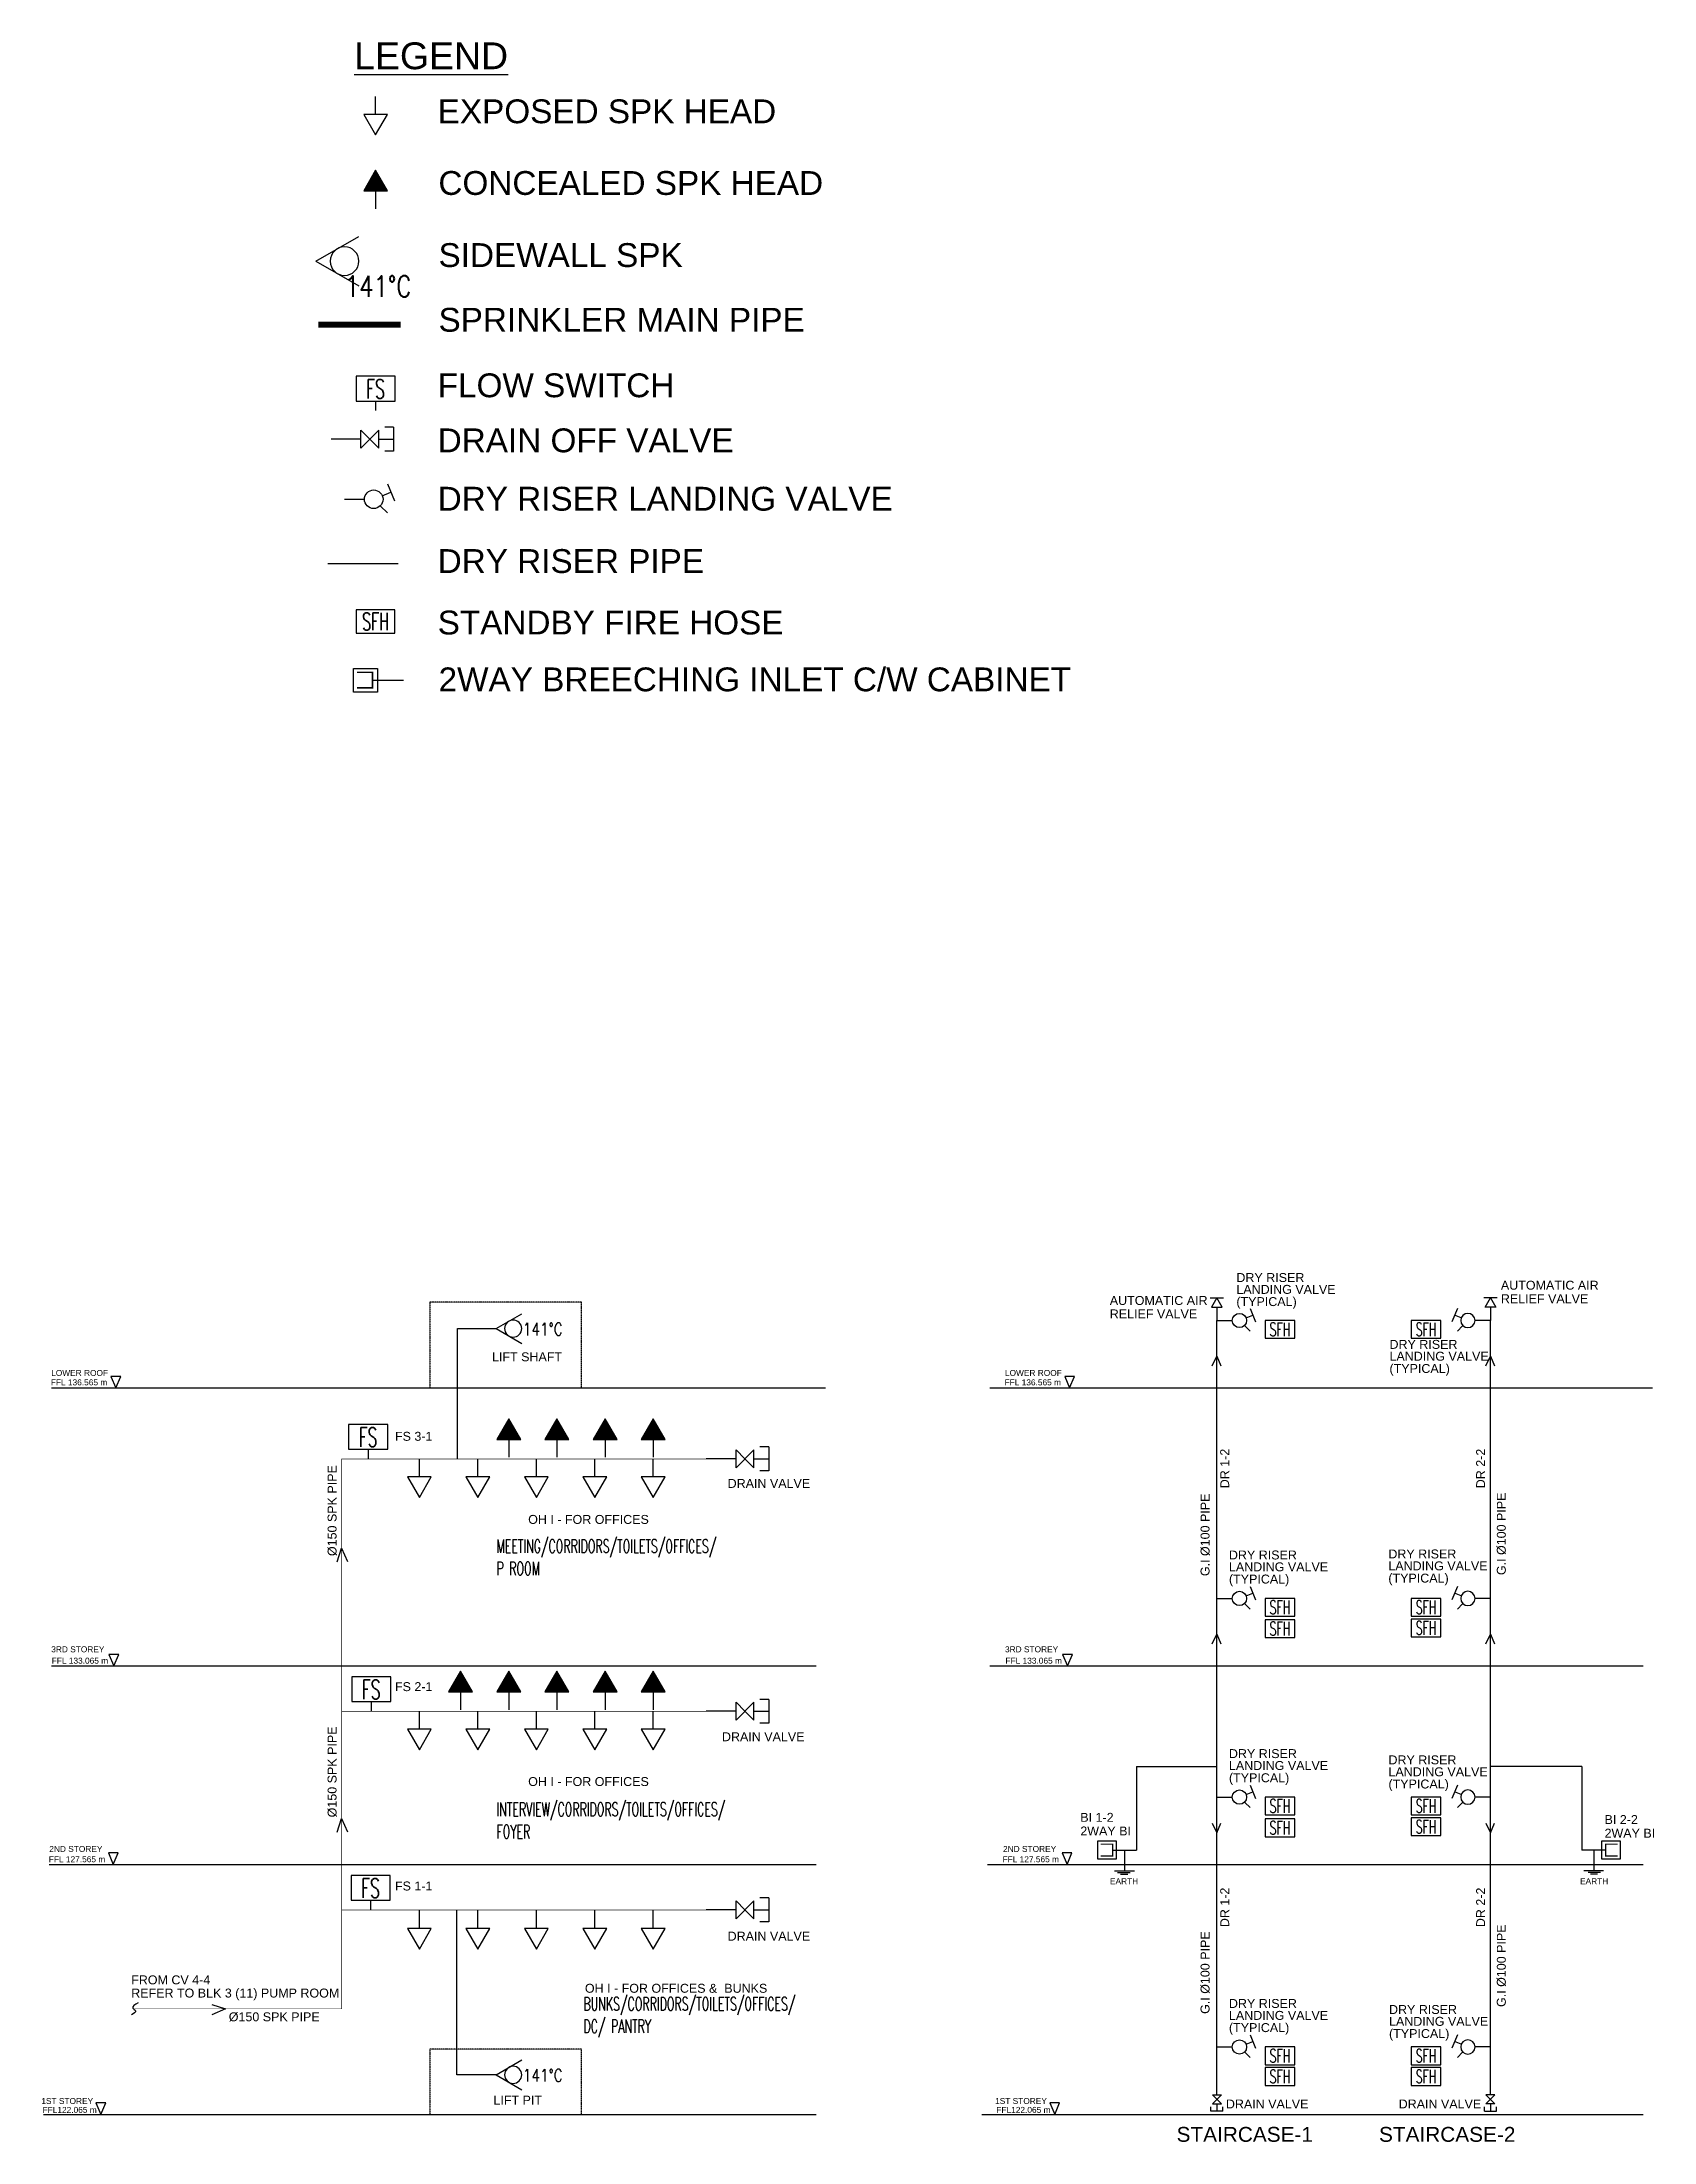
# Model space of a CAD drawing. Header units: millimetres. Extents: x 79470 to 176717, y 10556 to 45804.
# Drawn here: x 79470 to 106529, y 10556 to 45804 of the extents above.
import ezdxf
from ezdxf.enums import TextEntityAlignment as Align

# ---------------------------------------------------------------- set-up
doc = ezdxf.new("R2010")
doc.units = ezdxf.units.MM
doc.linetypes.add('HIDDEN2', pattern=[4.7625, 3.175, -1.5875])
doc.linetypes.add('PHANTOM2', pattern=[1.25, 0.625, -0.125, 0.125, -0.125, 0.125, -0.125])
for name, color, linetype in [('ARCHI', 135, 'Continuous'), ('LEVEL', 7, 'Continuous'), ('M-_FIRE----_E-', 14, 'Continuous'), ('M-_FIREDRIS_E-', 6, 'DRY_RISER'), ('M-_FIREEQPT_E-', 14, 'Continuous'), ('M-_FIRESPRK_T-', 7, 'Continuous'), ('M-_SPRK----_E-', 1, 'PHANTOM2'), ('M-_SPRK-EXP_E-N', 1, 'Continuous'), ('M-_SPRKPICO_E-', 1, 'Continuous'), ('M-_SPRKPIEX_E-', 1, 'Continuous'), ('M-_SPRKPIPE_E-', 1, 'Continuous'), ('M-HRPIPE--_E-', 1, 'Continuous')]:
    doc.layers.add(name, color=color, linetype=linetype)
doc.styles.add('simplex', font='simplex_.ttf', dxfattribs={"height": 600})
doc.styles.get("Standard").update_dxf_attribs({"font": 'arial.ttf'})
doc.linetypes.add('DRY_RISER', pattern='A,0.5,-0.2,["DR",Standard,S=0.1,R=0,X=-0.05,Y=-0.05],-0.2', length=0.9)

# ---------------------------------------------------------------- blocks, each defined once
blk = doc.blocks.new('fire0110')
at = {"color": 0, "linetype": 'Continuous'}
for p, q in [((0, 173), (0, 323)), ((100, 173), (-100, 173)), ((-100, 173), (0, 0)), ((0, 0), (100, 173))]:
    blk.add_line(p, q, dxfattribs=at)
blk = doc.blocks.new('fire0111')
at = {"linetype": 'Continuous'}
blk.add_hatch(color=0, dxfattribs=at).paths.add_polyline_path([(0, 323), (-100, 150), (100, 150)])
at = {"color": 0, "linetype": 'Continuous'}
for p, q in [((0, 323), (-100, 150)), ((100, 150), (0, 323)), ((-100, 150), (100, 150)), ((0, 150), (0, 0))]:
    blk.add_line(p, q, dxfattribs=at)
blk = doc.blocks.new('fire0208')
at = {"color": 0, "linetype": 'Continuous', "lineweight": -2}
for p, q in [((-166, 97), (-166, -111)), ((163, 97), (-166, 97)), ((163, -111), (163, 97)), ((-166, -111), (163, -111)), ((-2, -111), (-2, -191))]:
    blk.add_line(p, q, dxfattribs=at)
at = {"color": 7, "linetype": 'Continuous', "lineweight": 15, "style": 'simplex', "width": 0.6}
blk.add_text('FS', height=160, dxfattribs=at).set_placement((-2, -9), align=Align.MIDDLE)
blk = doc.blocks.new('fire0511')
for p, q in [((500, 0), (0, 0)), ((800, 0), (1050, 0)), ((1050, 200), (900, 200)), ((1050, -200), (1050, 200)), ((1050, -200), (900, -200))]:
    blk.add_line(p, q)
blk.add_lwpolyline([(500, 150), (500, -150), (650, 0), (800, 150), (800, -150)], close=True)
blk = doc.blocks.new('fire0508')
at = {"linetype": 'Continuous'}
for p, q in [((111, 45), (222, 90)), ((177, 201), (268, -21)), ((89, -89), (177, -177))]:
    blk.add_line(p, q, dxfattribs=at)
blk.add_circle((0, 0), 120, dxfattribs=at)
blk = doc.blocks.new('fire0503')
blk.add_line((0, 0), (-400, 0))
at = {"const_width": 20}
blk.add_lwpolyline([(200, 100), (0, 100), (0, -100), (200, -100)], dxfattribs=at)
blk = doc.blocks.new('fire0512')
for p, q in [((-112, 156), (112, 156)), ((0, 156), (-90, 0)), ((-90, 0), (90, 0)), ((90, 0), (0, 156)), ((0, 0), (0, -225))]:
    blk.add_line(p, q)
blk = doc.blocks.new('SH')
at = {"color": 0}
blk.add_lwpolyline([(53.25, 27.75), (553.25, 27.75), (553.25, 327.75), (53.25, 327.75)], close=True, dxfattribs=at)
at = {"color": 7, "style": 'simplex', "width": 0.6}
blk.add_text('SFH', height=225, dxfattribs=at).set_placement((303.25, 177.75), align=Align.MIDDLE)
blk = doc.blocks.new('FIRE0106')
at = {"layer": 'M-_SPRK-EXP_E-N'}
for q in [(150, 260), (150, -260)]:
    blk.add_line((-300, 0), q, dxfattribs=at)
blk.add_circle((0, 0), 150, dxfattribs=at)

msp = doc.modelspace()

# ---------------------------------------------------------------- linework, layer by layer
at = {"layer": 'ARCHI'}
for p, q in [((79627, 23214), (92624, 23214)), ((95379, 23214), (106506, 23214)), ((79627, 18549), (92463, 18549)), ((95379, 18549), (106345, 18549)), ((79589, 15214), (92463, 15214)), ((95341, 15214), (106345, 15214)), ((79493, 11020), (92463, 11020)), ((95245, 11020), (106345, 11020))]:
    msp.add_line(p, q, dxfattribs=at)
at = {"layer": 'ARCHI', "linetype": 'HIDDEN2'}
for points in [[(85978, 23214), (88528, 23214), (88528, 24652), (85978, 24652)], [(85978, 11020), (88528, 11020), (88528, 12114), (85978, 12114)]]:
    msp.add_lwpolyline(points, close=True, dxfattribs=at)
at = {"layer": 'LEVEL'}
for points in [[(80627, 23407), (80709, 23214), (80792, 23407)], [(96637, 23407), (96720, 23214), (96802, 23407)], [(80591, 18741), (80674, 18549), (80757, 18741)], [(96602, 18741), (96684, 18549), (96767, 18741)], [(80584, 15407), (80667, 15214), (80749, 15407)], [(96594, 15407), (96677, 15214), (96759, 15407)], [(80376, 11212), (80459, 11020), (80542, 11212)], [(96386, 11212), (96469, 11020), (96552, 11212)]]:
    msp.add_lwpolyline(points, close=True, dxfattribs=at)
at = {"layer": 'M-_FIRE----_E-'}
for points in [[(84698, 35291), (85100, 35291), (85100, 34889), (84698, 34889)], [(97193, 15613), (97503, 15613), (97503, 15304), (97193, 15304)], [(105652, 15613), (105961, 15613), (105961, 15304), (105652, 15304)]]:
    msp.add_lwpolyline(points, close=True, dxfattribs=at)
at = {"layer": 'M-_FIREDRIS_E-'}
for p, q in [((84545, 38129), (84882, 38129)), ((85448, 37047), (84270, 37047)), ((99192, 11358), (99192, 24345)), ((99192, 24345), (99451, 24345)), ((103784, 24345), (103525, 24345)), ((103784, 11358), (103784, 24345)), ((99192, 19679), (99451, 19679)), ((103784, 19679), (103525, 19679)), ((97841, 16859), (99192, 16859)), ((97841, 16859), (97841, 15456)), ((105317, 16859), (103784, 16859)), ((105317, 16859), (105317, 15456)), ((99192, 16345), (99451, 16345)), ((103784, 16345), (103525, 16345)), ((99192, 12151), (99451, 12151)), ((103784, 12151), (103525, 12151))]:
    msp.add_line(p, q, dxfattribs=at)
for points in [[(99114, 23585), (99192, 23746), (99258, 23585)], [(103706, 23585), (103784, 23746), (103850, 23585)], [(99114, 18919), (99192, 19080), (99258, 18919)], [(103706, 18919), (103784, 19080), (103850, 18919)], [(99114, 15906), (99192, 15745), (99258, 15906)], [(103706, 15906), (103784, 15745), (103850, 15906)]]:
    msp.add_lwpolyline(points, dxfattribs=at)
at = {"layer": 'M-_SPRKPIEX_E-'}
for p, q in [((86442, 22022), (86442, 24209)), ((86442, 24209), (87091, 24209)), ((86433, 11683), (86433, 14452)), ((87091, 11683), (86433, 11683))]:
    msp.add_line(p, q, dxfattribs=at)
at = {"layer": 'M-_SPRKPIPE_E-', "ltscale": 0.6}
for points, const_width in [([(84110, 41059), (85492, 41059)], 100), ([(81007, 12791), (84502, 12791), (84502, 22022), (90620, 22022)], 10), ([(84502, 17786), (90620, 17786)], 10), ([(84502, 14452), (90620, 14452)], 10)]:
    msp.add_lwpolyline(points, dxfattribs=dict(at, const_width=const_width))
at = {"layer": 'M-_SPRKPIPE_E-'}
for points in [[(84425, 20293), (84497, 20522), (84597, 20297)], [(84425, 15759), (84497, 15988), (84597, 15763)], [(82318, 12863), (82548, 12791), (82323, 12690)]]:
    msp.add_lwpolyline(points, dxfattribs=at)
msp.add_spline([(81083, 12890), (80996, 12803), (81040, 12758), (80972, 12690)], degree=3, dxfattribs=at)
at = {"layer": 'M-HRPIPE--_E-'}
for p, q in [((97641, 15456), (97641, 15108)), ((105517, 15456), (105517, 15108)), ((97475, 15108), (97807, 15108)), ((97526, 15081), (97736, 15081)), ((97576, 15053), (97696, 15053)), ((105682, 15108), (105351, 15108)), ((105632, 15081), (105422, 15081)), ((105582, 15053), (105461, 15053))]:
    msp.add_line(p, q, dxfattribs=at)

# ---------------------------------------------------------------- block references
at = {"layer": 'M-_FIRE----_E-', "xscale": 1.3, "yscale": 1.3, "zscale": 1.3}
msp.add_blockref('SH', (84676, 35847), dxfattribs=at)
at = {"layer": 'M-_FIRE----_E-'}
for name, p, xscale, yscale, zscale, rotation in [('fire0503', (85018, 35094), 1.3, 1.3, 1.3, 180), ('fire0511', (99192, 11596), -0.5, 0.5, 0.5, 90), ('fire0511', (103784, 11596), 0.5, 0.5, 0.5, 270)]:
    msp.add_blockref(name, p, dxfattribs=dict(at, xscale=xscale, yscale=yscale, zscale=zscale, rotation=rotation))
for name, p in [('fire0512', (99192, 24570)), ('SH', (99947, 24018)), ('SH', (102399, 24018)), ('SH', (99947, 19353)), ('SH', (102399, 19353)), ('SH', (99947, 18995)), ('SH', (102399, 19006)), ('SH', (99947, 16018)), ('SH', (102399, 16018)), ('SH', (99947, 15651)), ('SH', (102399, 15670)), ('SH', (99947, 11824)), ('SH', (102399, 11824)), ('SH', (99947, 11477)), ('SH', (102399, 11477))]:
    msp.add_blockref(name, p, dxfattribs=at)
at = {"layer": 'M-_FIRE----_E-', "xscale": -1}
msp.add_blockref('fire0512', (103784, 24570), dxfattribs=at)
at = {"layer": 'M-_FIRE----_E-', "rotation": 180}
msp.add_blockref('fire0503', (97441, 15456), dxfattribs=at)
at = {"layer": 'M-_FIRE----_E-', "xscale": -1, "rotation": 180}
msp.add_blockref('fire0503', (105717, 15456), dxfattribs=at)
at = {"layer": 'M-_FIREDRIS_E-', "xscale": 1.3, "yscale": 1.3, "zscale": 1.3}
msp.add_blockref('fire0508', (85038, 38129), dxfattribs=at)
at = {"layer": 'M-_FIREDRIS_E-'}
for p in [(99571, 24345), (99571, 19679), (99571, 16345), (99571, 12151)]:
    msp.add_blockref('fire0508', p, dxfattribs=at)
at = {"layer": 'M-_FIREDRIS_E-', "xscale": -1}
for p in [(103405, 24345), (103405, 19679), (103405, 16345), (103405, 12151)]:
    msp.add_blockref('fire0508', p, dxfattribs=at)
at = {"layer": 'M-_FIREEQPT_E-', "linetype": 'Continuous', "xscale": 2, "yscale": 2, "zscale": 2}
for p in [(85073, 39999), (84948, 22405), (85001, 18169), (84990, 14835)]:
    msp.add_blockref('fire0208', p, dxfattribs=at)
at = {"layer": 'M-_FIREEQPT_E-', "xscale": -1, "rotation": 180}
for p in [(84322, 39137), (90620, 22022), (90620, 17786), (90620, 14452)]:
    msp.add_blockref('fire0511', p, dxfattribs=at)
at = {"layer": 'M-_SPRK----_E-', "rotation": 180}
for p, xscale, yscale, zscale in [((84548, 42126), -1.6, 1.6, 1.6), ((87379, 24209), -0.96, 0.96, 0.96), ((87379, 11683), -0.96, 0.96, 0.96)]:
    msp.add_blockref('FIRE0106', p, dxfattribs=dict(at, xscale=xscale, yscale=yscale, zscale=zscale))
at = {"layer": 'M-_SPRKPICO_E-', "xscale": 2, "yscale": 2, "zscale": 2}
for p in [(85070, 43005), (87305, 22049), (88113, 22049), (88922, 22049), (89730, 22049), (86496, 17812), (87305, 17812), (88113, 17812), (88922, 17812), (89730, 17812)]:
    msp.add_blockref('fire0111', p, dxfattribs=at)
at = {"layer": 'M-_SPRKPIEX_E-', "xscale": 2, "yscale": 2, "zscale": 2}
for p in [(85070, 44244), (85805, 21376), (86786, 21376), (87768, 21376), (88749, 21376), (89730, 21376), (85805, 17138), (86786, 17138), (87768, 17138), (88749, 17138), (89730, 17138), (85805, 13795), (86786, 13795), (87768, 13795), (88749, 13795), (89730, 13795)]:
    msp.add_blockref('fire0110', p, dxfattribs=at)

# ---------------------------------------------------------------- texts
for s, height, p in [('%%ULEGEND', 450, (84709, 45348)), ('EXPOSED SPK HEAD', 400, (86112, 44441)), ('CONCEALED SPK HEAD', 400, (86124, 43238)), ('SIDEWALL SPK', 400, (86126, 42028)), ('SPRINKLER MAIN PIPE ', 400, (86126, 40942)), ('FLOW SWITCH', 400, (86112, 39842)), ('DRAIN OFF VALVE', 400, (86112, 38918)), ('DRY RISER LANDING VALVE', 400, (86112, 37938)), ('DRY RISER PIPE', 400, (86112, 36892)), ('STANDBY FIRE HOSE', 400, (86112, 35860)), ('2WAY BREECHING INLET C/W CABINET', 400, (86127, 34906)), (' STAIRCASE-1', 250, (98418, 10559)), (' STAIRCASE-2', 250, (101816, 10559))]:
    msp.add_text(s, height=height).set_placement(p)
at = {"char_height": 225, "width": 3321.17, "attachment_point": 1, "style": 'simplex'}
for s, insert in [('{\\W0.6;MEETING/CORRIDORS/TOILETS/OFFICES/ P ROOM}', (87099, 20669)), ('{\\W0.6;INTERVIEW/CORRIDORS/TOILETS/OFFICES/\\PFOYER}', (87099, 16252)), ('{\\W0.6;BUNKS/CORRIDORS/TOILETS/OFFICES/ DC/ PANTRY}', (88559, 12986))]:
    msp.add_mtext(s, dxfattribs=dict(at, insert=insert))
at = {"layer": 'LEVEL'}
for s, height, p in [('DRY RISER ', 150, (99519, 24991)), ('AUTOMATIC AIR', 150, (97394, 24606)), ('(TYPICAL)', 150, (99519, 24587)), ('LANDING VALVE', 150, (99519, 24792)), ('AUTOMATIC AIR', 150, (103959, 24862)), ('RELIEF VALVE', 150, (103959, 24635)), ('RELIEF VALVE', 150, (97394, 24380)), ('DRY RISER ', 150, (102089, 23869)), ('LIFT SHAFT', 150, (87024, 23660)), ('(TYPICAL)', 150, (102089, 23464)), ('LANDING VALVE', 150, (102089, 23670)), ('FFL 136.565 m', 100, (79618, 23256)), ('LOWER ROOF', 100, (79624, 23415)), ('FFL 136.565 m', 100, (95628, 23256)), ('LOWER ROOF', 100, (95634, 23415)), ('FS 3-1', 150, (85395, 22326)), ('DRAIN VALVE', 150, (90979, 21535)), ('OH I - FOR OFFICES ', 150, (87631, 20931)), ('DRY RISER ', 150, (99394, 20334)), ('DRY RISER ', 150, (102070, 20351)), ('LANDING VALVE', 150, (99394, 20135)), ('(TYPICAL)', 150, (102070, 19946)), ('LANDING VALVE', 150, (102070, 20151)), ('(TYPICAL)', 150, (99394, 19930)), ('3RD STOREY', 100, (79625, 18776)), ('FFL 133.065 m', 100, (79633, 18585)), ('3RD STOREY', 100, (95635, 18776)), ('FFL 133.065 m', 100, (95643, 18585)), ('FS 2-1', 150, (85395, 18124)), ('DRAIN VALVE', 150, (90884, 17283)), ('DRY RISER ', 150, (99394, 17000)), ('LANDING VALVE', 150, (99394, 16800)), ('DRY RISER ', 150, (102072, 16895)), ('OH I - FOR OFFICES ', 150, (87631, 16531)), ('(TYPICAL)', 150, (99394, 16595)), ('(TYPICAL)', 150, (102072, 16490)), ('LANDING VALVE', 150, (102072, 16695)), ('BI 1-2', 150, (96899, 15930)), ('BI 2-2', 150, (105699, 15893)), ('2ND STOREY', 100, (79592, 15425)), ('2ND STOREY', 100, (95602, 15425)), ('2WAY BI', 150, (96899, 15701)), ('2WAY BI', 150, (105699, 15664)), ('FFL 127.565 m', 100, (79584, 15252)), ('FFL 127.565 m', 100, (95594, 15252)), ('FS 1-1', 150, (85395, 14778)), ('DRAIN VALVE', 150, (90979, 13936)), ('FROM CV 4-4', 150, (80967, 13202)), ('REFER TO BLK 3 (11) PUMP ROOM', 150, (80967, 12981)), ('OH I - FOR OFFICES &  BUNKS', 150, (88583, 13061)), ('%%C150 SPK PIPE', 150, (82605, 12582)), ('DRY RISER ', 150, (99394, 12806)), ('LANDING VALVE', 150, (99394, 12606)), ('DRY RISER ', 150, (102081, 12705)), ('(TYPICAL)', 150, (99394, 12401)), ('(TYPICAL)', 150, (102081, 12301)), ('LANDING VALVE', 150, (102081, 12506)), ('1ST STOREY', 100, (79459, 11194)), ('LIFT PIT', 150, (87048, 11183)), ('1ST STOREY', 100, (95469, 11194)), ('FFL122.065 m', 100, (79480, 11045)), ('FFL122.065 m', 100, (95490, 11045)), ('DRAIN VALVE', 150, (99343, 11119)), ('DRAIN VALVE', 150, (102243, 11119))]:
    msp.add_text(s, height=height, dxfattribs=at).set_placement(p)
for s, p in [('%%C150 SPK PIPE', (84414, 20391)), ('DR 1-2', (99398, 21529)), ('DR 2-2', (103694, 21529)), ('G.I %%C100 PIPE', (99068, 20054)), ('G.I %%C100 PIPE', (104041, 20071)), ('%%C150 SPK PIPE', (84414, 16005)), ('DR 1-2', (99398, 14162)), ('DR 2-2', (103694, 14162)), ('G.I %%C100 PIPE', (104041, 12822)), ('G.I %%C100 PIPE', (99068, 12706))]:
    msp.add_text(s, height=150, rotation=90, dxfattribs=at).set_placement(p)
at = {"layer": 'M-_FIRESPRK_T-', "style": 'simplex', "width": 0.8}
for height, p in [(350, (84554, 41529)), (210, (87541, 24094)), (210, (87541, 11569))]:
    msp.add_text('141%%DC', height=height, dxfattribs=at).set_placement(p)
at = {"layer": 'M-HRPIPE--_E-'}
for p in [(97397, 14883), (105288, 14883)]:
    msp.add_text('EARTH', height=100, dxfattribs=at).set_placement(p)

doc.saveas('drawing.dxf')
